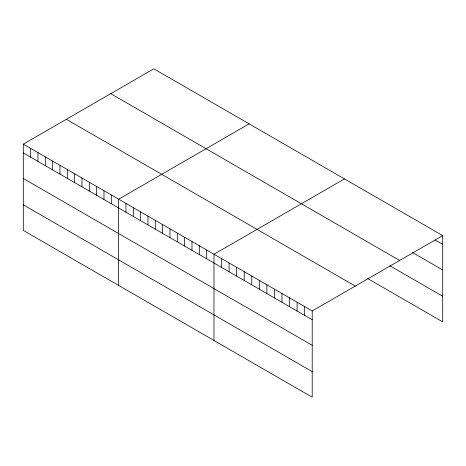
<?xml version="1.0" encoding="UTF-8"?>
<svg xmlns="http://www.w3.org/2000/svg" width="466" height="466" viewBox="0 0 466 466"><rect width="100%" height="100%" fill="white"/><g stroke="black" fill="none" stroke-linecap="round" stroke-linejoin="round"><path stroke-width="0.7" d="M23.3 144.145L312.208 310.95L312.208 397.189L23.3 230.39L23.3 144.145L153.792 68.811L442.7 235.61L442.7 321.855L367.767 278.592M249.129 123.851L118.638 199.192L118.638 285.437M344.473 178.897L213.981 254.238L213.981 340.477M312.208 310.95L442.7 235.61M435.145 240.042L442.7 244.405M412.474 252.514L442.7 269.96M110.727 93.672L399.636 260.471M389.809 265.754L442.7 296.294M66.364 119.284L355.273 286.089M23.3 152.941L312.208 319.74M23.3 178.501L312.208 345.3M23.3 204.83L312.208 371.629M304.653 306.587L304.653 315.377M297.098 302.224L297.098 311.014M289.543 297.861L289.543 306.651M281.982 293.498L281.982 302.294M274.427 289.136L274.427 297.931M266.872 284.773L266.872 293.568M259.317 280.41L259.317 289.205M251.762 276.047L251.762 284.843M244.201 271.684L244.201 280.48M236.646 267.321L236.646 276.117M229.091 262.964L229.091 271.754M221.536 258.601L221.536 267.391M206.648 250.003L206.648 258.793M199.314 245.768L199.314 254.558M191.98 241.534L191.98 250.329M184.647 237.299L184.647 246.095M177.313 233.064L177.313 241.86M169.979 228.829L169.979 237.625M162.646 224.595L162.646 233.39M155.312 220.366L155.312 229.155M147.978 216.131L147.978 224.921M140.639 211.896L140.639 220.686M133.305 207.661L133.305 216.451M125.971 203.426L125.971 212.222M111.304 194.957L111.304 203.753M103.97 190.722L103.97 199.518M96.637 186.487L96.637 195.283M89.303 182.253L89.303 191.048M81.969 178.024L81.969 186.814M74.636 173.789L74.636 182.579M67.302 169.554L67.302 178.344M59.968 165.319L59.968 174.109M52.635 161.085L52.635 169.88M45.301 156.85L45.301 165.646M37.967 152.615L37.967 161.411M30.634 148.38L30.634 157.176"/></g></svg>
